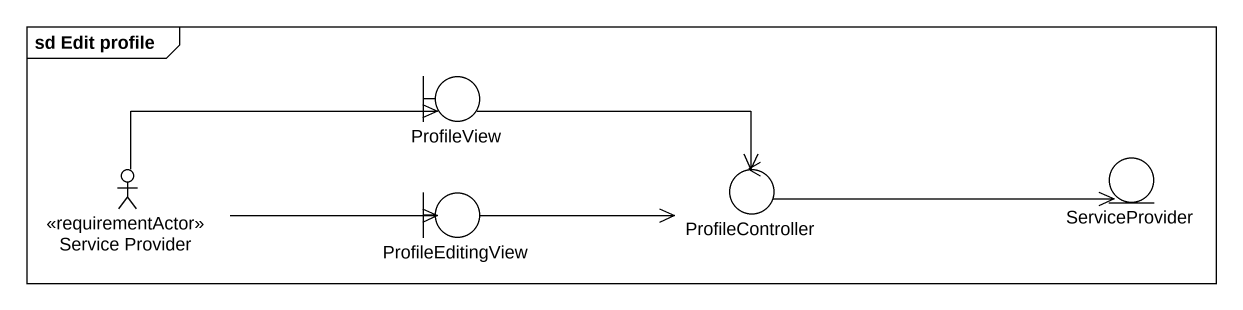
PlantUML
@startuml
mainframe sd Edit profile
boundary ProfileView
actor "Service Provider" as Service_Provider <<requirementActor>>
boundary ProfileEditingView
control ProfileController
entity ServiceProvider
ProfileView -right-> ProfileController
Service_Provider -right-> ProfileView
Service_Provider -right-> ProfileEditingView
ProfileEditingView -right-> ProfileController
ProfileController -right-> ServiceProvider
@enduml
